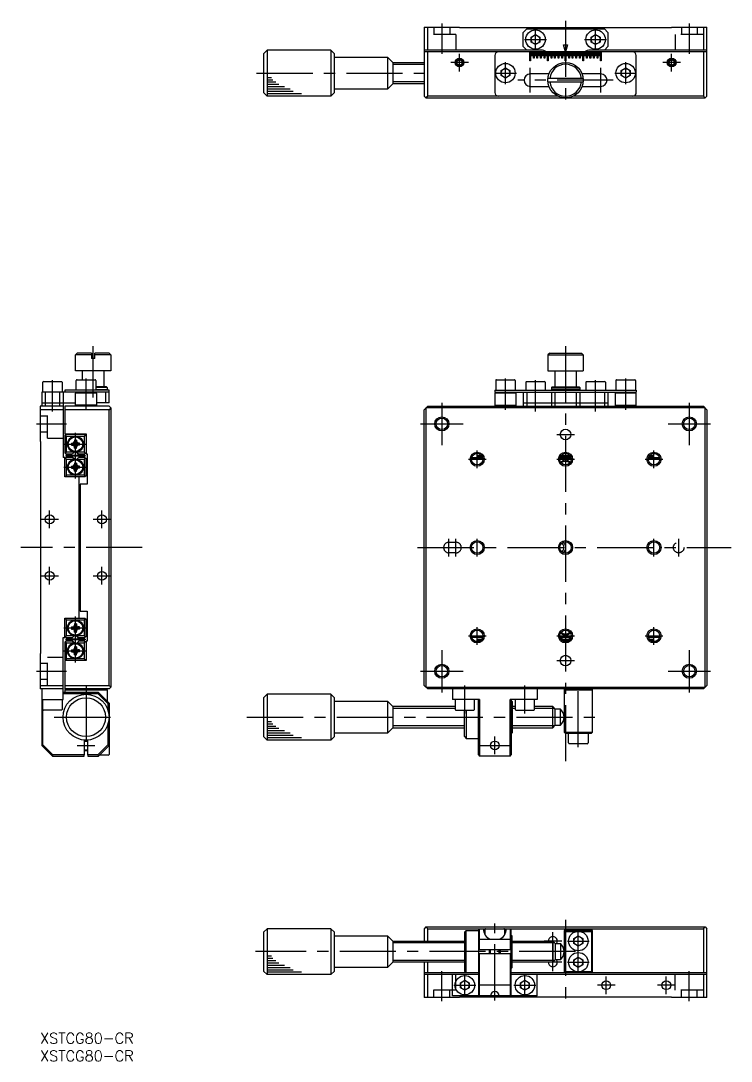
# Model space of a CAD drawing. Extents: x -5 to 505, y -8 to 286.
# Drawn here: x -5.4 to 195.5, y -8 to 286.4 of the extents above; entities that cross this region are included whole.
import ezdxf

# ---------------------------------------------------------------- set-up
doc = ezdxf.new("R2010")
doc.units = 0
doc.header["$LTSCALE"] = 0.5
doc.linetypes.add('CENTER', pattern=[50.8, 31.75, -6.35, 6.35, -6.35])
doc.linetypes.add('DASHED', pattern=[19.05, 12.7, -6.35])
for name, color, linetype in [('MSM_CENTER', 1, 'CENTER'), ('MSM_CONTINUOUS', 7, 'CONTINUOUS'), ('MSM_DASHED', 4, 'DASHED'), ('MSM_NARROW', 5, 'CONTINUOUS'), ('MSM_PART_NUMBER', 7, 'CONTINUOUS')]:
    doc.layers.add(name, color=color, linetype=linetype)
doc.styles.get("Standard").update_dxf_attribs({"font": 'txt.shx', "height": 3, "bigfont": 'bigfont.shx'})

# ---------------------------------------------------------------- blocks, each defined once
blk = doc.blocks.new('*U4')
at = {"layer": 'MSM_PART_NUMBER'}
blk.add_text('XSTCG80-CR', height=3, dxfattribs=at).set_placement((0, -3))
blk = doc.blocks.new('*U5')
at = {"layer": 'MSM_PART_NUMBER'}
blk.add_text('XSTCG80-CR', height=3, dxfattribs=at).set_placement((0, -8))

msp = doc.modelspace()

# ---------------------------------------------------------------- linework, layer by layer
at = {"layer": 'MSM_CENTER'}
for p, q in [((113.64, 285.63), (113.64, 277.13)), ((148.64, 286.43), (148.64, 262.63)), ((183.64, 285.63), (183.64, 277.13)), ((140.14, 278.03), (140.14, 284.23)), ((157.14, 278.03), (157.14, 284.23)), ((137.04, 281.13), (143.24, 281.13)), ((154.04, 281.13), (160.24, 281.13)), ((118.64, 272.13), (118.64, 277.13)), ((178.64, 272.13), (178.64, 277.13)), ((121.14, 274.63), (116.14, 274.63)), ((131.64, 268.53), (131.64, 274.73)), ((165.64, 268.53), (165.64, 274.73)), ((181.14, 274.63), (176.14, 274.63)), ((61.24, 271.63), (110.64, 271.63)), ((128.54, 271.63), (134.74, 271.63)), ((138.64, 266.13), (138.64, 273.13)), ((158.64, 266.13), (158.64, 273.13)), ((162.54, 271.63), (168.74, 271.63)), ((162.14, 269.63), (135.14, 269.63)), ((15, 179.86), (15, 194.36)), ((148.64, 194.36), (148.64, 76.36)), ((3.5, 175.83), (3.5, 184.71)), ((13, 176.33), (13, 185.21)), ((131.64, 176.33), (131.64, 185.21)), ((140.14, 175.83), (140.14, 184.71)), ((157.14, 175.83), (157.14, 184.71)), ((165.64, 176.33), (165.64, 185.21)), ((113.64, 178.36), (113.64, 166.36)), ((183.64, 178.36), (183.64, 166.36)), ((-1, 172.36), (7.5, 172.36)), ((107.64, 172.36), (119.64, 172.36)), ((177.64, 172.36), (189.64, 172.36)), ((10, 156.86), (10, 169.86)), ((146.14, 169.36), (151.14, 169.36)), ((6.75, 166.61), (13.25, 166.61)), ((121.14, 162.36), (126.14, 162.36)), ((123.64, 159.86), (123.64, 164.86)), ((146.14, 162.36), (151.14, 162.36)), ((171.14, 162.36), (176.14, 162.36)), ((173.64, 159.86), (173.64, 164.86)), ((6.75, 160.11), (13.25, 160.11)), ((2.7, 142.86), (2.7, 147.86)), ((17.5, 142.86), (17.5, 147.86)), ((0.2, 145.36), (5.2, 145.36)), ((15, 145.36), (20, 145.36)), ((115.64, 134.86), (115.64, 139.86)), ((117.64, 134.86), (117.64, 139.86)), ((123.64, 134.86), (123.64, 139.86)), ((173.64, 134.86), (173.64, 139.86)), ((180.64, 134.86), (180.64, 139.86)), ((28.9, 137.36), (-5.45, 137.36)), ((106.77, 137.36), (195.48, 137.36)), ((2.7, 126.86), (2.7, 131.86)), ((17.5, 126.86), (17.5, 131.86)), ((0.2, 129.36), (5.2, 129.36)), ((15, 129.36), (20, 129.36)), ((10, 104.86), (10, 117.86)), ((123.64, 109.86), (123.64, 114.86)), ((173.64, 109.86), (173.64, 114.86)), ((6.75, 114.61), (13.25, 114.61)), ((121.14, 112.36), (126.14, 112.36)), ((146.14, 112.36), (151.14, 112.36)), ((171.14, 112.36), (176.14, 112.36)), ((6.75, 108.11), (13.25, 108.11)), ((113.64, 108.36), (113.64, 96.36)), ((183.64, 108.36), (183.64, 96.36)), ((146.14, 105.36), (151.14, 105.36)), ((-1, 102.36), (7.5, 102.36)), ((107.64, 102.36), (119.64, 102.36)), ((177.64, 102.36), (189.64, 102.36)), ((13, 98.36), (13, 80.36)), ((120.14, 90.36), (120.14, 98.36)), ((137.14, 90.36), (137.14, 98.36)), ((152.24, 80.86), (152.24, 98.36)), ((4, 89.36), (22, 89.36)), ((58.53, 89.36), (158.24, 89.36)), ((128.64, 78.86), (128.64, 83.86)), ((10.5, 81.36), (15.5, 81.36)), ((126.14, 81.36), (131.14, 81.36)), ((128.64, 9.2), (128.64, 31)), ((148.64, 32), (148.64, 8.2)), ((145.04, 17.5), (145.04, 28.5)), ((152.24, 16.9), (152.24, 29.1)), ((147.54, 26), (142.54, 26)), ((149.14, 26), (155.34, 26)), ((151.43, 23), (60.98, 23)), ((147.54, 20), (142.54, 20)), ((149.14, 20), (155.34, 20)), ((113.64, 9), (113.64, 17.5)), ((120.14, 10.4), (120.14, 16.6)), ((137.14, 10.4), (137.14, 16.6)), ((160.14, 11), (160.14, 16)), ((177.14, 11), (177.14, 16)), ((183.64, 9), (183.64, 17.5)), ((117.04, 13.5), (123.24, 13.5)), ((134.04, 13.5), (140.24, 13.5)), ((162.64, 13.5), (157.64, 13.5)), ((179.64, 13.5), (174.64, 13.5))]:
    msp.add_line(p, q, dxfattribs=at)
at = {"layer": 'MSM_CONTINUOUS'}
for p, q in [((108.64, 284.63), (108.64, 265.13)), ((108.64, 284.63), (118.64, 284.63)), ((109.64, 278.13), (109.64, 284.63)), ((118.64, 284.43), (118.64, 284.63)), ((178.64, 284.43), (118.64, 284.43)), ((136.64, 283.13), (137.64, 284.13)), ((136.64, 279.13), (136.64, 283.13)), ((137.64, 284.13), (159.64, 284.13)), ((159.64, 284.13), (160.64, 283.13)), ((160.64, 283.13), (160.64, 279.13)), ((178.64, 284.43), (178.64, 284.63)), ((178.64, 284.63), (188.64, 284.63)), ((187.64, 284.63), (187.64, 278.13)), ((188.64, 265.13), (188.64, 284.63)), ((138.89, 281.85), (140.14, 282.58)), ((138.89, 280.41), (138.89, 281.85)), ((140.14, 279.69), (138.89, 280.41)), ((140.14, 282.58), (141.39, 281.85)), ((141.39, 280.41), (140.14, 279.69)), ((141.39, 281.85), (141.39, 280.41)), ((155.89, 281.85), (157.14, 282.58)), ((155.89, 280.41), (155.89, 281.85)), ((157.14, 279.69), (155.89, 280.41)), ((157.14, 282.58), (158.39, 281.85)), ((158.39, 280.41), (157.14, 279.69)), ((158.39, 281.85), (158.39, 280.41)), ((64.24, 278.13), (63.24, 277.13)), ((63.24, 277.13), (63.24, 266.13)), ((82.24, 278.13), (64.24, 278.13)), ((64.24, 278.13), (64.24, 265.13)), ((83.24, 277.13), (82.24, 278.13)), ((82.24, 278.13), (82.24, 265.13)), ((83.24, 266.13), (83.24, 277.13)), ((141.64, 278.13), (108.64, 278.13)), ((188.64, 277.63), (108.64, 277.63)), ((109.64, 265.13), (109.64, 277.63)), ((137.64, 278.13), (136.64, 279.13)), ((138.54, 275.13), (138.54, 277.63)), ((138.74, 277.63), (138.74, 275.13)), ((139.04, 276.53), (139.04, 277.63)), ((139.24, 277.63), (139.24, 276.53)), ((139.54, 275.83), (139.54, 277.63)), ((139.74, 277.63), (139.74, 275.83)), ((140.04, 276.53), (140.04, 277.63)), ((140.24, 277.63), (140.24, 276.53)), ((140.54, 275.83), (140.54, 277.63)), ((140.74, 277.63), (140.74, 275.83)), ((141.04, 276.53), (141.04, 277.63)), ((141.24, 277.63), (141.24, 276.53)), ((141.54, 275.83), (141.54, 277.63)), ((141.74, 277.63), (141.74, 275.83)), ((142.04, 276.53), (142.04, 277.63)), ((142.24, 277.63), (142.24, 276.53)), ((142.54, 275.83), (142.54, 277.63)), ((142.74, 277.63), (142.74, 275.83)), ((143.04, 276.53), (143.04, 277.63)), ((143.24, 277.63), (143.24, 276.53)), ((143.54, 275.13), (143.54, 277.63)), ((143.74, 277.63), (143.74, 275.13)), ((144.04, 276.53), (144.04, 277.63)), ((144.24, 277.63), (144.24, 276.53)), ((144.54, 275.83), (144.54, 277.63)), ((144.74, 277.63), (144.74, 275.83)), ((145.04, 276.53), (145.04, 277.63)), ((145.24, 277.63), (145.24, 276.53)), ((145.54, 275.83), (145.54, 277.63)), ((145.74, 277.63), (145.74, 275.83)), ((146.04, 276.53), (146.04, 277.63)), ((146.24, 277.63), (146.24, 276.53)), ((146.54, 275.83), (146.54, 277.63)), ((146.74, 277.63), (146.74, 275.83)), ((147.04, 276.53), (147.04, 277.63)), ((147.24, 277.63), (147.24, 276.53)), ((147.54, 275.83), (147.54, 277.63)), ((147.74, 277.63), (147.74, 275.83)), ((148.04, 276.53), (148.04, 277.63)), ((148.1, 279.63), (149.17, 279.63)), ((148.64, 277.63), (148.1, 279.63)), ((148.24, 277.63), (148.24, 276.53)), ((148.54, 275.13), (148.54, 277.63)), ((149.17, 279.63), (148.64, 277.63)), ((148.74, 277.63), (148.74, 275.13)), ((149.04, 276.53), (149.04, 277.63)), ((149.24, 277.63), (149.24, 276.53)), ((149.54, 275.83), (149.54, 277.63)), ((149.74, 277.63), (149.74, 275.83)), ((150.04, 276.53), (150.04, 277.63)), ((150.24, 277.63), (150.24, 276.53)), ((150.54, 275.83), (150.54, 277.63)), ((150.74, 277.63), (150.74, 275.83)), ((151.04, 276.53), (151.04, 277.63)), ((151.24, 277.63), (151.24, 276.53)), ((151.54, 275.83), (151.54, 277.63)), ((151.74, 277.63), (151.74, 275.83)), ((152.04, 276.53), (152.04, 277.63)), ((152.24, 277.63), (152.24, 276.53)), ((152.54, 275.83), (152.54, 277.63)), ((152.74, 277.63), (152.74, 275.83)), ((153.04, 276.53), (153.04, 277.63)), ((153.24, 277.63), (153.24, 276.53)), ((153.54, 275.13), (153.54, 277.63)), ((153.74, 277.63), (153.74, 275.13)), ((154.04, 276.53), (154.04, 277.63)), ((154.24, 277.63), (154.24, 276.53)), ((154.54, 275.83), (154.54, 277.63)), ((154.74, 277.63), (154.74, 275.83)), ((155.04, 276.53), (155.04, 277.63)), ((155.24, 277.63), (155.24, 276.53)), ((155.54, 275.83), (155.54, 277.63)), ((188.64, 278.13), (155.63, 278.13)), ((155.74, 277.63), (155.74, 275.83)), ((156.04, 276.53), (156.04, 277.63)), ((156.24, 277.63), (156.24, 276.53)), ((156.54, 275.83), (156.54, 277.63)), ((156.74, 277.63), (156.74, 275.83)), ((157.04, 276.53), (157.04, 277.63)), ((157.24, 277.63), (157.24, 276.53)), ((157.54, 275.83), (157.54, 277.63)), ((157.74, 277.63), (157.74, 275.83)), ((158.04, 276.53), (158.04, 277.63)), ((158.24, 277.63), (158.24, 276.53)), ((158.54, 275.13), (158.54, 277.63)), ((158.74, 277.63), (158.74, 275.13)), ((160.64, 279.13), (159.64, 278.13)), ((187.64, 277.63), (187.64, 265.13)), ((83.24, 276.13), (98.24, 276.13)), ((98.24, 276.13), (99.74, 274.63)), ((98.24, 276.13), (98.24, 267.13)), ((99.74, 274.63), (108.64, 274.63)), ((99.74, 274.63), (99.74, 268.63)), ((118.64, 275.5), (117.89, 275.07)), ((117.89, 275.07), (117.89, 274.2)), ((117.89, 274.2), (118.64, 273.77)), ((119.39, 275.07), (118.64, 275.5)), ((118.64, 273.77), (119.39, 274.2)), ((119.39, 274.2), (119.39, 275.07)), ((128.64, 276.63), (128.64, 266.13)), ((138.74, 275.13), (138.54, 275.13)), ((139.24, 276.53), (139.04, 276.53)), ((139.74, 275.83), (139.54, 275.83)), ((140.24, 276.53), (140.04, 276.53)), ((140.74, 275.83), (140.54, 275.83)), ((141.24, 276.53), (141.04, 276.53)), ((141.74, 275.83), (141.54, 275.83)), ((142.24, 276.53), (142.04, 276.53)), ((142.74, 275.83), (142.54, 275.83)), ((143.24, 276.53), (143.04, 276.53)), ((143.74, 275.13), (143.54, 275.13)), ((144.24, 276.53), (144.04, 276.53)), ((144.74, 275.83), (144.54, 275.83)), ((145.24, 276.53), (145.04, 276.53)), ((145.74, 275.83), (145.54, 275.83)), ((146.24, 276.53), (146.04, 276.53)), ((146.74, 275.83), (146.54, 275.83)), ((147.24, 276.53), (147.04, 276.53)), ((147.74, 275.83), (147.54, 275.83)), ((148.24, 276.53), (148.04, 276.53)), ((148.74, 275.13), (148.54, 275.13)), ((149.24, 276.53), (149.04, 276.53)), ((149.74, 275.83), (149.54, 275.83)), ((150.24, 276.53), (150.04, 276.53)), ((150.74, 275.83), (150.54, 275.83)), ((151.24, 276.53), (151.04, 276.53)), ((151.74, 275.83), (151.54, 275.83)), ((152.24, 276.53), (152.04, 276.53)), ((152.74, 275.83), (152.54, 275.83)), ((153.24, 276.53), (153.04, 276.53)), ((153.74, 275.13), (153.54, 275.13)), ((154.24, 276.53), (154.04, 276.53)), ((154.74, 275.83), (154.54, 275.83)), ((155.24, 276.53), (155.04, 276.53)), ((155.74, 275.83), (155.54, 275.83)), ((156.24, 276.53), (156.04, 276.53)), ((156.74, 275.83), (156.54, 275.83)), ((157.24, 276.53), (157.04, 276.53)), ((157.74, 275.83), (157.54, 275.83)), ((158.24, 276.53), (158.04, 276.53)), ((158.74, 275.13), (158.54, 275.13)), ((168.64, 266.13), (168.64, 276.63)), ((178.64, 275.5), (177.89, 275.07)), ((177.89, 275.07), (177.89, 274.2)), ((177.89, 274.2), (178.64, 273.77)), ((179.39, 275.07), (178.64, 275.5)), ((178.64, 273.77), (179.39, 274.2)), ((179.39, 274.2), (179.39, 275.07)), ((130.39, 272.35), (131.64, 273.08)), ((130.39, 270.91), (130.39, 272.35)), ((131.64, 270.19), (130.39, 270.91)), ((131.64, 273.08), (132.89, 272.35)), ((132.89, 270.91), (131.64, 270.19)), ((132.89, 272.35), (132.89, 270.91)), ((143.95, 271.38), (138.64, 271.38)), ((158.64, 271.38), (153.32, 271.38)), ((164.39, 272.35), (165.64, 273.08)), ((164.39, 270.91), (164.39, 272.35)), ((165.64, 270.19), (164.39, 270.91)), ((165.64, 273.08), (166.89, 272.35)), ((166.89, 270.91), (165.64, 270.19)), ((166.89, 272.35), (166.89, 270.91)), ((99.74, 268.63), (98.24, 267.13)), ((108.64, 268.63), (99.74, 268.63)), ((153.61, 270.13), (143.66, 270.13)), ((143.66, 269.13), (153.61, 269.13)), ((64.24, 265.13), (63.24, 266.13)), ((82.24, 265.13), (64.24, 265.13)), ((83.24, 266.13), (82.24, 265.13)), ((98.24, 267.13), (83.24, 267.13)), ((109.14, 264.63), (108.64, 265.13)), ((109.64, 265.13), (109.14, 264.63)), ((146.46, 265.13), (109.64, 265.13)), ((138.64, 267.88), (143.95, 267.88)), ((187.64, 265.13), (150.82, 265.13)), ((153.32, 267.88), (158.64, 267.88)), ((187.64, 265.13), (188.14, 264.63)), ((188.14, 264.63), (188.64, 265.13)), ((109.14, 264.63), (188.14, 264.63)), ((10.5, 192.36), (10, 191.86)), ((10, 187.36), (10, 191.86)), ((14.5, 191.86), (10, 191.86)), ((14.5, 192.36), (10.5, 192.36)), ((14.5, 192.36), (14.5, 190.86)), ((19.5, 192.36), (15.5, 192.36)), ((15.5, 190.86), (15.5, 192.36)), ((20, 191.86), (15.5, 191.86)), ((20, 191.86), (19.5, 192.36)), ((20, 191.86), (20, 187.36)), ((144.16, 192.36), (143.66, 191.86)), ((143.66, 191.86), (153.61, 191.86)), ((143.66, 191.86), (143.66, 190.86)), ((144.16, 192.36), (153.11, 192.36)), ((153.11, 192.36), (153.61, 191.86)), ((153.61, 191.86), (153.61, 190.86)), ((15.5, 190.86), (14.5, 190.86)), ((143.64, 190.86), (143.64, 187.36)), ((143.64, 190.86), (143.66, 190.86)), ((153.61, 190.86), (153.64, 190.86)), ((153.64, 190.86), (153.64, 187.36)), ((20, 187.36), (10, 187.36)), ((12, 184.86), (12, 187.36)), ((18, 187.36), (18, 182.86)), ((143.64, 187.36), (153.64, 187.36)), ((145.64, 187.36), (145.64, 182.86)), ((151.64, 187.36), (151.64, 182.86)), ((0.75, 181.36), (0.75, 184.16)), ((0.95, 184.36), (6.05, 184.36)), ((6.25, 184.16), (6.25, 181.36)), ((10.25, 181.86), (10.25, 184.66)), ((10.45, 184.86), (15.55, 184.86)), ((15.75, 184.66), (15.75, 181.86)), ((18.8, 182.86), (15.75, 182.86)), ((19, 182.66), (15.75, 182.66)), ((19, 182.66), (18.8, 182.86)), ((19, 182.66), (19, 182.06)), ((128.89, 184.66), (128.89, 181.86)), ((129.09, 184.86), (134.19, 184.86)), ((134.39, 184.66), (134.39, 181.86)), ((137.39, 184.16), (137.39, 181.86)), ((137.59, 184.36), (142.69, 184.36)), ((142.89, 184.16), (142.89, 181.86)), ((144.64, 182.66), (144.84, 182.86)), ((144.64, 182.66), (144.64, 182.06)), ((144.64, 182.66), (152.64, 182.66)), ((144.84, 182.86), (152.44, 182.86)), ((152.44, 182.86), (152.64, 182.66)), ((152.64, 182.66), (152.64, 182.06)), ((154.39, 184.16), (154.39, 181.86)), ((154.59, 184.36), (159.69, 184.36)), ((159.89, 184.16), (159.89, 181.86)), ((162.89, 184.66), (162.89, 181.86)), ((163.09, 184.86), (168.19, 184.86)), ((168.39, 184.66), (168.39, 181.86)), ((19.5, 181.36), (0.5, 181.36)), ((0.5, 181.36), (0.5, 177.36)), ((1.5, 177.36), (1.5, 181.36)), ((5.5, 181.36), (5.5, 177.36)), ((6.5, 181.36), (6.5, 162.86)), ((19.5, 181.86), (7, 181.86)), ((7, 181.86), (7, 181.36)), ((10, 181.06), (10.3, 181.36)), ((10, 177.66), (10, 181.06)), ((16, 181.06), (10, 181.06)), ((16, 181.06), (15.7, 181.36)), ((15.75, 182.06), (19, 182.06)), ((16, 181.06), (16, 177.66)), ((18.5, 181.36), (18.5, 178.36)), ((18.8, 181.86), (19, 182.06)), ((19.5, 178.36), (19.5, 181.86)), ((128.64, 181.86), (128.64, 181.36)), ((128.64, 181.86), (168.64, 181.86)), ((128.64, 181.36), (168.64, 181.36)), ((128.94, 181.36), (128.64, 181.06)), ((128.64, 181.06), (128.64, 177.66)), ((128.64, 181.06), (128.64, 181.06)), ((134.64, 181.06), (128.64, 181.06)), ((134.64, 181.06), (134.34, 181.36)), ((134.64, 177.66), (134.64, 181.06)), ((136.64, 181.36), (136.64, 177.36)), ((137.64, 181.36), (137.64, 177.36)), ((144.84, 181.86), (144.64, 182.06)), ((152.64, 182.06), (144.64, 182.06)), ((144.64, 181.36), (144.64, 177.36)), ((145.64, 181.36), (145.64, 177.36)), ((151.64, 181.36), (151.64, 177.36)), ((152.44, 181.86), (152.64, 182.06)), ((152.64, 181.36), (152.64, 177.36)), ((159.64, 181.36), (159.64, 177.36)), ((160.64, 181.36), (160.64, 177.36)), ((162.94, 181.36), (162.64, 181.06)), ((162.64, 181.06), (162.64, 177.66)), ((162.64, 181.06), (162.64, 181.06)), ((168.64, 181.06), (162.64, 181.06)), ((168.64, 181.06), (168.34, 181.36)), ((168.64, 181.86), (168.64, 181.36)), ((168.64, 177.66), (168.64, 181.06)), ((0, 177.36), (0, 167.36)), ((6.5, 177.36), (0, 177.36)), ((0.5, 178.36), (10, 178.36)), ((7, 177.36), (7, 169.56)), ((19.5, 177.36), (7, 177.36)), ((16, 177.66), (10, 177.66)), ((10, 177.66), (10.3, 177.36)), ((15.7, 177.36), (16, 177.66)), ((19.5, 178.36), (16, 178.36)), ((19.5, 177.36), (20, 176.86)), ((20, 176.86), (19.5, 177.36)), ((20, 176.86), (19.5, 176.36)), ((20, 176.86), (20, 97.86)), ((108.64, 176.36), (109.64, 177.36)), ((109.14, 176.86), (109.14, 97.86)), ((188.14, 176.86), (109.14, 176.86)), ((109.64, 177.36), (187.64, 177.36)), ((128.64, 177.66), (134.64, 177.66)), ((128.64, 177.66), (128.94, 177.36)), ((134.34, 177.36), (134.64, 177.66)), ((136.64, 178.36), (160.64, 178.36)), ((162.64, 177.66), (168.64, 177.66)), ((162.64, 177.66), (162.94, 177.36)), ((168.64, 177.66), (168.34, 177.36)), ((187.64, 177.36), (188.64, 176.36)), ((188.14, 97.86), (188.14, 176.86)), ((6.5, 176.36), (0, 176.36)), ((19.5, 176.36), (7, 176.36)), ((19.5, 98.36), (19.5, 176.36)), ((108.64, 98.36), (108.64, 176.36)), ((188.64, 176.36), (188.64, 98.36)), ((7, 169.56), (13, 169.56)), ((7.3, 169.36), (7, 169.06)), ((7, 169.06), (7, 164.16)), ((7.5, 168.86), (7.15, 169.21)), ((12.7, 169.36), (7.3, 169.36)), ((7.5, 164.36), (7.5, 168.86)), ((7.5, 168.86), (12.5, 168.86)), ((9.3, 169.36), (9.1, 169.56)), ((10.9, 169.56), (10.7, 169.36)), ((12.5, 168.86), (12.85, 169.21)), ((12.5, 168.86), (12.5, 164.36)), ((12.7, 169.36), (13, 169.06)), ((13, 169.56), (13, 163.86)), ((0.2, 167.36), (0, 167.36)), ((0.2, 107.36), (0.2, 167.36)), ((8.85, 166.91), (8.85, 166.31)), ((9.06, 166.7), (8.85, 166.91)), ((8.85, 166.91), (9.2, 166.91)), ((9.06, 166.52), (8.85, 166.31)), ((8.85, 166.31), (9.2, 166.31)), ((9.06, 166.7), (9.06, 166.52)), ((9.06, 166.7), (9.41, 166.7)), ((9.06, 166.52), (9.41, 166.52)), ((10.3, 167.76), (9.7, 167.76)), ((9.91, 167.55), (9.7, 167.76)), ((9.7, 167.76), (9.7, 167.41)), ((9.7, 165.46), (9.7, 165.81)), ((9.91, 165.67), (9.7, 165.46)), ((9.7, 165.46), (10.3, 165.46)), ((10.09, 167.55), (9.91, 167.55)), ((9.91, 167.55), (9.91, 167.2)), ((9.91, 165.67), (9.91, 166.02)), ((9.91, 165.67), (10.09, 165.67)), ((10.09, 167.55), (10.3, 167.76)), ((10.09, 167.2), (10.09, 167.55)), ((10.09, 165.67), (10.09, 166.02)), ((10.09, 165.67), (10.3, 165.46)), ((10.3, 167.76), (10.3, 167.41)), ((10.3, 165.46), (10.3, 165.81)), ((10.94, 166.7), (10.59, 166.7)), ((10.94, 166.52), (10.59, 166.52)), ((11.15, 166.91), (10.8, 166.91)), ((11.15, 166.31), (10.8, 166.31)), ((10.94, 166.7), (11.15, 166.91)), ((10.94, 166.52), (10.94, 166.7)), ((10.94, 166.52), (11.15, 166.31)), ((11.15, 166.31), (11.15, 166.91)), ((7, 162.86), (6.5, 162.86)), ((7, 162.86), (6.5, 162.86)), ((7.3, 163.86), (7, 164.16)), ((7, 157.36), (7, 162.86)), ((7.3, 162.86), (7, 162.56)), ((7.15, 164.01), (7.5, 164.36)), ((7.5, 162.36), (7.15, 162.71)), ((7.25, 163.46), (7.25, 163.26)), ((12.75, 163.46), (7.25, 163.46)), ((12.75, 163.26), (7.25, 163.26)), ((7.3, 163.86), (9.08, 163.86)), ((9.08, 162.86), (7.3, 162.86)), ((9.58, 164.36), (7.5, 164.36)), ((7.5, 157.86), (7.5, 162.36)), ((7.5, 162.36), (9.58, 162.36)), ((8.69, 163.47), (9.62, 164.39)), ((8.69, 163.46), (8.69, 163.47)), ((8.7, 163.46), (8.69, 163.47)), ((8.69, 163.26), (8.69, 163.26)), ((8.69, 163.26), (8.7, 163.26)), ((9.62, 162.33), (8.69, 163.26)), ((8.75, 163.26), (9.68, 162.34)), ((9.81, 162.35), (8.9, 163.26)), ((11.1, 163.46), (10.19, 164.37)), ((11.24, 163.46), (10.32, 164.39)), ((10.38, 164.39), (11.31, 163.47)), ((11.31, 163.26), (10.38, 162.33)), ((12.5, 164.36), (10.41, 164.36)), ((10.41, 162.36), (12.5, 162.36)), ((10.91, 163.86), (12.7, 163.86)), ((12.7, 162.86), (10.91, 162.86)), ((11.31, 163.47), (11.3, 163.46)), ((11.3, 163.26), (11.31, 163.26)), ((11.31, 163.47), (11.31, 163.46)), ((11.31, 163.26), (11.31, 163.26)), ((12.5, 164.36), (12.85, 164.01)), ((12.85, 162.71), (12.5, 162.36)), ((12.5, 162.36), (12.5, 157.86)), ((13, 164.16), (12.7, 163.86)), ((12.7, 162.86), (13, 162.56)), ((12.75, 163.46), (12.75, 163.26)), ((13, 163.86), (13.3, 163.86)), ((13, 163.86), (13.3, 163.86)), ((13, 157.66), (13, 162.56)), ((13.3, 163.86), (13.3, 155.34)), ((125.24, 162.56), (122.03, 162.56)), ((122.09, 162.86), (125.18, 162.86)), ((124.25, 163.86), (123.02, 163.86)), ((123.84, 163.46), (123.84, 163.26)), ((123.84, 163.46), (124.83, 163.46)), ((123.84, 163.26), (124.98, 163.26)), ((150.24, 162.56), (147.03, 162.56)), ((147.09, 162.86), (150.18, 162.86)), ((147.29, 163.26), (149.98, 163.26)), ((147.45, 163.46), (149.83, 163.46)), ((147.64, 163.46), (147.64, 163.64)), ((147.64, 162.86), (147.64, 163.26)), ((149.25, 163.86), (148.02, 163.86)), ((149.64, 163.64), (149.64, 163.46)), ((149.64, 163.26), (149.64, 162.86)), ((175.24, 162.56), (172.03, 162.56)), ((172.09, 162.86), (175.18, 162.86)), ((172.29, 163.26), (173.44, 163.26)), ((172.45, 163.46), (173.44, 163.46)), ((174.25, 163.86), (173.02, 163.86)), ((173.44, 163.46), (173.44, 163.26)), ((8.85, 160.41), (8.85, 159.81)), ((9.06, 160.2), (8.85, 160.41)), ((8.85, 160.41), (9.2, 160.41)), ((9.06, 160.02), (8.85, 159.81)), ((8.85, 159.81), (9.2, 159.81)), ((9.06, 160.2), (9.06, 160.02)), ((9.06, 160.2), (9.41, 160.2)), ((9.06, 160.02), (9.41, 160.02)), ((10.3, 161.26), (9.7, 161.26)), ((9.91, 161.05), (9.7, 161.26)), ((9.7, 161.26), (9.7, 160.91)), ((9.7, 158.96), (9.7, 159.31)), ((9.91, 159.17), (9.7, 158.96)), ((10.09, 161.05), (9.91, 161.05)), ((9.91, 161.05), (9.91, 160.7)), ((9.91, 159.17), (9.91, 159.52)), ((9.91, 159.17), (10.09, 159.17)), ((10.09, 161.05), (10.3, 161.26)), ((10.09, 160.7), (10.09, 161.05)), ((10.09, 159.17), (10.09, 159.52)), ((10.09, 159.17), (10.3, 158.96)), ((10.3, 161.26), (10.3, 160.91)), ((10.3, 158.96), (10.3, 159.31)), ((10.94, 160.2), (10.59, 160.2)), ((10.94, 160.02), (10.59, 160.02)), ((11.15, 160.41), (10.8, 160.41)), ((11.15, 159.81), (10.8, 159.81)), ((10.94, 160.2), (11.15, 160.41)), ((10.94, 160.02), (10.94, 160.2)), ((10.94, 160.02), (11.15, 159.81)), ((11.15, 159.81), (11.15, 160.41)), ((7.3, 157.36), (7, 157.66)), ((12.7, 157.36), (7, 157.36)), ((7.5, 157.86), (7.15, 157.51)), ((12.5, 157.86), (7.5, 157.86)), ((9.7, 158.96), (10.3, 158.96)), ((11, 157.36), (11, 117.36)), ((12.5, 157.86), (12.85, 157.51)), ((13, 157.66), (12.7, 157.36)), ((11.3, 155.34), (11.3, 119.39)), ((13.3, 155.34), (11.3, 155.34)), ((11.3, 138.86), (11, 138.86)), ((11, 135.86), (11.3, 135.86)), ((11.3, 119.39), (13.3, 119.39)), ((13.3, 119.39), (13.3, 110.86)), ((7, 117.36), (12.7, 117.36)), ((7, 111.86), (7, 117.36)), ((7.3, 117.36), (7, 117.06)), ((7.5, 116.86), (7.15, 117.21)), ((7.5, 112.36), (7.5, 116.86)), ((7.5, 116.86), (12.5, 116.86)), ((8.85, 114.91), (8.85, 114.31)), ((9.06, 114.7), (8.85, 114.91)), ((8.85, 114.91), (9.2, 114.91)), ((10.3, 115.76), (9.7, 115.76)), ((9.91, 115.55), (9.7, 115.76)), ((9.7, 115.76), (9.7, 115.41)), ((10.09, 115.55), (9.91, 115.55)), ((9.91, 115.55), (9.91, 115.2)), ((10.09, 115.55), (10.3, 115.76)), ((10.09, 115.2), (10.09, 115.55)), ((10.3, 115.76), (10.3, 115.41)), ((11.15, 114.91), (10.8, 114.91)), ((10.94, 114.7), (11.15, 114.91)), ((11.15, 114.31), (11.15, 114.91)), ((12.5, 116.86), (12.85, 117.21)), ((12.5, 116.86), (12.5, 112.36)), ((12.7, 117.36), (13, 117.06)), ((13, 112.16), (13, 117.06)), ((7.3, 111.86), (7, 112.16)), ((7.15, 112.01), (7.5, 112.36)), ((9.58, 112.36), (7.5, 112.36)), ((8.69, 111.47), (9.62, 112.39)), ((9.06, 114.52), (8.85, 114.31)), ((8.85, 114.31), (9.2, 114.31)), ((9.06, 114.7), (9.06, 114.52)), ((9.06, 114.7), (9.41, 114.7)), ((9.06, 114.52), (9.41, 114.52)), ((9.7, 113.46), (9.7, 113.81)), ((9.91, 113.67), (9.7, 113.46)), ((9.7, 113.46), (10.3, 113.46)), ((9.91, 113.67), (9.91, 114.02)), ((9.91, 113.67), (10.09, 113.67)), ((10.09, 113.67), (10.09, 114.02)), ((10.09, 113.67), (10.3, 113.46)), ((11.1, 111.46), (10.19, 112.37)), ((10.3, 113.46), (10.3, 113.81)), ((11.25, 111.46), (10.32, 112.39)), ((10.38, 112.39), (11.31, 111.47)), ((12.5, 112.36), (10.41, 112.36)), ((10.94, 114.7), (10.59, 114.7)), ((10.94, 114.52), (10.59, 114.52)), ((11.15, 114.31), (10.8, 114.31)), ((10.94, 114.52), (10.94, 114.7)), ((10.94, 114.52), (11.15, 114.31)), ((12.5, 112.36), (12.85, 112.01)), ((13, 112.16), (12.7, 111.86)), ((122.03, 112.16), (125.24, 112.16)), ((147.03, 112.16), (150.24, 112.16)), ((172.03, 112.16), (175.24, 112.16)), ((6.5, 94.36), (6.5, 111.86)), ((6.5, 111.86), (7, 111.86)), ((6.5, 111.86), (7, 111.86)), ((7.3, 110.86), (7, 110.56)), ((7, 110.56), (7, 105.66)), ((7.5, 110.36), (7.15, 110.71)), ((7.25, 111.46), (7.25, 111.26)), ((12.75, 111.46), (7.25, 111.46)), ((12.75, 111.26), (7.25, 111.26)), ((7.3, 111.86), (9.08, 111.86)), ((9.08, 110.86), (7.3, 110.86)), ((7.5, 110.36), (9.58, 110.36)), ((7.5, 105.86), (7.5, 110.36)), ((8.69, 111.46), (8.69, 111.47)), ((8.7, 111.46), (8.69, 111.47)), ((8.69, 111.26), (8.69, 111.26)), ((8.69, 111.26), (8.7, 111.26)), ((9.62, 110.33), (8.69, 111.26)), ((8.76, 111.26), (9.68, 110.34)), ((9.81, 110.35), (8.9, 111.26)), ((10.3, 109.26), (9.7, 109.26)), ((9.91, 109.05), (9.7, 109.26)), ((9.7, 109.26), (9.7, 108.91)), ((10.09, 109.05), (9.91, 109.05)), ((9.91, 109.05), (9.91, 108.7)), ((10.09, 109.05), (10.3, 109.26)), ((10.09, 108.7), (10.09, 109.05)), ((10.3, 109.26), (10.3, 108.91)), ((11.31, 111.26), (10.38, 110.33)), ((10.41, 110.36), (12.5, 110.36)), ((10.91, 111.86), (12.7, 111.86)), ((12.7, 110.86), (10.91, 110.86)), ((11.31, 111.47), (11.3, 111.46)), ((11.3, 111.26), (11.31, 111.26)), ((11.31, 111.47), (11.31, 111.46)), ((11.31, 111.26), (11.31, 111.26)), ((12.85, 110.71), (12.5, 110.36)), ((12.5, 110.36), (12.5, 105.86)), ((12.7, 110.86), (13, 110.56)), ((12.75, 111.46), (12.75, 111.26)), ((13, 110.86), (13, 105.36)), ((13.3, 110.86), (13, 110.86)), ((13.3, 110.86), (13, 110.86)), ((125.18, 111.86), (122.09, 111.86)), ((123.02, 110.86), (124.25, 110.86)), ((123.84, 111.46), (123.84, 111.26)), ((123.84, 111.46), (124.98, 111.46)), ((123.84, 111.26), (124.83, 111.26)), ((150.18, 111.86), (147.09, 111.86)), ((147.29, 111.46), (149.98, 111.46)), ((147.45, 111.26), (149.83, 111.26)), ((147.64, 111.46), (147.64, 111.86)), ((147.64, 111.09), (147.64, 111.26)), ((148.02, 110.86), (149.25, 110.86)), ((149.64, 111.86), (149.64, 111.46)), ((149.64, 111.26), (149.64, 111.09)), ((175.18, 111.86), (172.09, 111.86)), ((172.29, 111.46), (173.44, 111.46)), ((172.45, 111.26), (173.44, 111.26)), ((173.02, 110.86), (174.25, 110.86)), ((173.44, 111.46), (173.44, 111.26)), ((0, 107.36), (0, 97.36)), ((0.2, 107.36), (0, 107.36)), ((8.85, 108.41), (8.85, 107.81)), ((9.06, 108.2), (8.85, 108.41)), ((8.85, 108.41), (9.2, 108.41)), ((9.06, 108.02), (8.85, 107.81)), ((8.85, 107.81), (9.2, 107.81)), ((9.06, 108.2), (9.06, 108.02)), ((9.06, 108.2), (9.41, 108.2)), ((9.06, 108.02), (9.41, 108.02)), ((9.7, 106.96), (9.7, 107.31)), ((9.91, 107.17), (9.7, 106.96)), ((9.7, 106.96), (10.3, 106.96)), ((9.91, 107.17), (9.91, 107.52)), ((9.91, 107.17), (10.09, 107.17)), ((10.09, 107.17), (10.09, 107.52)), ((10.09, 107.17), (10.3, 106.96)), ((10.3, 106.96), (10.3, 107.31)), ((10.94, 108.2), (10.59, 108.2)), ((10.94, 108.02), (10.59, 108.02)), ((11.15, 108.41), (10.8, 108.41)), ((11.15, 107.81), (10.8, 107.81)), ((10.94, 108.2), (11.15, 108.41)), ((10.94, 108.02), (10.94, 108.2)), ((10.94, 108.02), (11.15, 107.81)), ((11.15, 107.81), (11.15, 108.41)), ((7.3, 105.36), (7, 105.66)), ((7, 105.36), (7, 97.36)), ((13, 105.36), (7, 105.36)), ((7.5, 105.86), (7.15, 105.51)), ((12.5, 105.86), (7.5, 105.86)), ((12.5, 105.86), (12.85, 105.51)), ((13, 105.66), (12.7, 105.36)), ((0, 98.36), (6.5, 98.36)), ((6.5, 97.36), (0, 97.36)), ((0.5, 97.36), (0.5, 81.36)), ((7, 98.36), (19.5, 98.36)), ((19.5, 97.36), (7, 97.36)), ((7, 97.06), (7.3, 97.36)), ((19, 97.06), (18.7, 97.36)), ((19.5, 98.36), (20, 97.86)), ((20, 97.86), (19.5, 97.36)), ((109.64, 97.36), (108.64, 98.36)), ((109.14, 97.86), (188.14, 97.86)), ((187.64, 97.36), (109.64, 97.36)), ((116.64, 97.36), (116.64, 94.36)), ((140.64, 97.36), (140.64, 94.36)), ((148.24, 97.06), (148.54, 97.36)), ((156.24, 97.06), (155.94, 97.36)), ((187.64, 97.36), (188.64, 98.36)), ((0.5, 94.36), (6.5, 94.36)), ((0.75, 91.56), (0.75, 94.36)), ((6.25, 94.36), (6.25, 91.56)), ((16.5, 96.36), (6.5, 96.36)), ((6.5, 96.06), (16.38, 96.06)), ((7, 97.06), (19, 97.06)), ((7, 97.06), (7, 96.36)), ((16.38, 96.06), (16.5, 96.36)), ((16.38, 96.06), (19.2, 93.24)), ((19.5, 93.36), (16.5, 96.36)), ((19, 97.06), (19, 93.86)), ((64.24, 95.86), (63.24, 94.86)), ((63.24, 94.86), (63.24, 83.86)), ((82.24, 95.86), (64.24, 95.86)), ((64.24, 95.86), (64.24, 82.86)), ((83.24, 94.86), (82.24, 95.86)), ((82.24, 95.86), (82.24, 82.86)), ((83.24, 83.86), (83.24, 94.86)), ((124.34, 94.36), (116.64, 94.36)), ((117.39, 94.36), (117.39, 91.56)), ((122.89, 91.56), (122.89, 94.36)), ((124.04, 78.66), (124.04, 94.36)), ((124.34, 94.36), (124.34, 78.36)), ((140.64, 94.36), (132.94, 94.36)), ((132.94, 78.36), (132.94, 94.36)), ((133.24, 94.36), (133.24, 78.66)), ((134.39, 94.36), (134.39, 91.56)), ((139.89, 91.56), (139.89, 94.36)), ((148.24, 97.06), (148.24, 85.16)), ((148.24, 97.06), (156.24, 97.06)), ((156.24, 85.16), (156.24, 97.06)), ((0.8, 81.49), (0.8, 91.43)), ((3.5, 91.36), (0.95, 91.36)), ((6.05, 91.36), (3.5, 91.36)), ((19.2, 93.24), (19.5, 93.36)), ((19.2, 93.24), (19.2, 91.31)), ((19.5, 93.36), (19.5, 78.81)), ((83.24, 93.86), (98.24, 93.86)), ((98.24, 93.86), (99.74, 92.36)), ((98.24, 93.86), (98.24, 84.86)), ((117.39, 92.36), (99.74, 92.36)), ((99.74, 92.36), (99.74, 86.36)), ((117.59, 91.36), (122.69, 91.36)), ((120.04, 83.86), (120.04, 91.36)), ((120.54, 91.36), (120.54, 83.36)), ((133.54, 93.81), (133.24, 94.11)), ((133.54, 93.81), (133.54, 84.91)), ((134.39, 92.36), (133.54, 92.36)), ((134.59, 91.36), (139.69, 91.36)), ((145.04, 92.36), (139.89, 92.36)), ((145.74, 91.66), (145.04, 92.36)), ((145.04, 86.36), (145.04, 92.36)), ((147.16, 91.66), (145.74, 91.66)), ((145.74, 87.06), (145.74, 91.66)), ((147.16, 87.06), (147.16, 91.66)), ((19.2, 87.41), (19.2, 81.49)), ((99.74, 86.36), (98.24, 84.86)), ((99.74, 86.36), (120.04, 86.36)), ((133.54, 86.36), (145.04, 86.36)), ((145.04, 86.36), (145.74, 87.06)), ((145.74, 87.06), (147.16, 87.06)), ((12.5, 82.88), (12.5, 78.66)), ((12.5, 82.86), (13.5, 82.86)), ((12.75, 82.87), (12.75, 82.86)), ((13.25, 82.86), (13.25, 82.87)), ((13.5, 78.66), (13.5, 82.88)), ((64.24, 82.86), (63.24, 83.86)), ((82.24, 82.86), (64.24, 82.86)), ((83.24, 83.86), (82.24, 82.86)), ((98.24, 84.86), (83.24, 84.86)), ((120.04, 83.86), (120.54, 83.36)), ((120.54, 83.36), (124.04, 83.36)), ((133.54, 84.91), (133.24, 84.61)), ((148.24, 85.16), (156.24, 85.16)), ((148.54, 84.86), (148.24, 85.16)), ((148.54, 84.86), (155.94, 84.86)), ((149.49, 82.06), (149.49, 84.86)), ((154.99, 84.86), (154.99, 82.06)), ((155.94, 84.86), (156.24, 85.16)), ((0.8, 81.49), (0.5, 81.36)), ((0.5, 81.36), (3.5, 78.36)), ((3.62, 78.66), (0.8, 81.49)), ((13.5, 79.86), (12.5, 79.86)), ((19.2, 81.49), (16.38, 78.66)), ((16.5, 78.36), (19.5, 81.36)), ((19.2, 81.49), (19.5, 81.36)), ((124.34, 81.36), (124.04, 81.49)), ((124.34, 81.36), (127.39, 81.36)), ((129.89, 81.36), (132.94, 81.36)), ((132.94, 81.36), (133.24, 81.49)), ((154.79, 81.86), (149.69, 81.86)), ((3.62, 78.66), (3.5, 78.36)), ((3.5, 78.36), (12.5, 78.36)), ((12.5, 78.66), (3.62, 78.66)), ((12.5, 78.36), (12.5, 78.66)), ((16.38, 78.66), (13.5, 78.66)), ((13.5, 78.66), (13.5, 78.36)), ((13.5, 78.36), (16.5, 78.36)), ((16.38, 78.66), (16.5, 78.36)), ((19.3, 78.61), (16.75, 78.61)), ((124.04, 78.66), (124.34, 78.36)), ((132.94, 78.36), (124.34, 78.36)), ((132.94, 78.36), (133.24, 78.66)), ((64.24, 29.5), (63.24, 28.5)), ((82.24, 29.5), (64.24, 29.5)), ((64.24, 29.5), (64.24, 16.5)), ((83.24, 28.5), (82.24, 29.5)), ((82.24, 29.5), (82.24, 16.5)), ((109.14, 30), (108.64, 29.5)), ((108.64, 29.5), (108.64, 26)), ((109.14, 30), (188.14, 30)), ((109.64, 29.5), (109.14, 30)), ((109.64, 29.5), (187.64, 29.5)), ((109.64, 26), (109.64, 29.5)), ((124.04, 29.2), (124.34, 29.5)), ((124.34, 23.5), (124.34, 29.5)), ((132.94, 29.5), (132.94, 23.5)), ((132.94, 29.5), (133.24, 29.2)), ((187.64, 29.5), (188.14, 30)), ((187.64, 29.5), (187.64, 17)), ((188.14, 30), (188.64, 29.5)), ((188.64, 10), (188.64, 29.5)), ((63.24, 28.5), (63.24, 17.5)), ((83.24, 17.5), (83.24, 28.5)), ((83.24, 27.5), (98.24, 27.5)), ((98.24, 27.5), (99.74, 26)), ((98.24, 27.5), (98.24, 18.5)), ((120.04, 28.5), (120.54, 29)), ((120.04, 28.5), (120.04, 17.5)), ((120.54, 29), (124.04, 29)), ((120.54, 17), (120.54, 29)), ((124.04, 29.2), (124.04, 10.8)), ((124.04, 26.38), (124.34, 26.5)), ((124.34, 26.5), (132.94, 26.5)), ((125.89, 27.77), (125.89, 29.3)), ((131.39, 29.3), (131.39, 27.77)), ((132.94, 26.5), (133.24, 26.38)), ((133.24, 10.8), (133.24, 29.2)), ((133.54, 27.45), (133.24, 27.45)), ((133.54, 18.55), (133.54, 27.45)), ((148.24, 29), (148.24, 17)), ((148.54, 28.7), (148.24, 29)), ((156.24, 29), (148.24, 29)), ((148.54, 17.3), (148.54, 28.7)), ((148.54, 28.7), (151.71, 28.7)), ((150.99, 26.72), (152.24, 27.44)), ((150.99, 25.28), (150.99, 26.72)), ((152.24, 27.44), (153.49, 26.72)), ((152.76, 28.7), (155.94, 28.7)), ((153.49, 26.72), (153.49, 25.28)), ((155.94, 28.7), (156.24, 29)), ((155.94, 28.7), (155.94, 17.3)), ((156.24, 17), (156.24, 29)), ((99.74, 26), (120.04, 26)), ((99.74, 26), (99.74, 20)), ((133.54, 26), (145.04, 26)), ((145.04, 26), (145.74, 25.3)), ((145.04, 26), (145.04, 20)), ((145.74, 25.3), (147.16, 25.3)), ((145.74, 25.3), (145.74, 20.7)), ((147.16, 25.3), (147.16, 20.7)), ((152.24, 24.56), (150.99, 25.28)), ((153.49, 25.28), (152.24, 24.56)), ((132.94, 23.5), (124.34, 23.5)), ((124.34, 22.5), (132.94, 22.5)), ((124.34, 10.5), (124.34, 22.5)), ((127.14, 22.5), (127.14, 23.5)), ((130.14, 23.5), (130.14, 22.5)), ((132.94, 22.5), (132.94, 10.5)), ((145.74, 20.7), (145.04, 20)), ((147.16, 20.7), (145.74, 20.7)), ((150.99, 20.72), (152.24, 21.44)), ((150.99, 19.28), (150.99, 20.72)), ((152.24, 21.44), (153.49, 20.72)), ((153.49, 20.72), (153.49, 19.28)), ((98.24, 18.5), (83.24, 18.5)), ((99.74, 20), (98.24, 18.5)), ((120.04, 20), (99.74, 20)), ((108.64, 20), (108.64, 10)), ((109.64, 17), (109.64, 20)), ((133.54, 18.55), (133.24, 18.25)), ((145.04, 20), (133.54, 20)), ((152.24, 18.56), (150.99, 19.28)), ((153.49, 19.28), (152.24, 18.56)), ((64.24, 16.5), (63.24, 17.5)), ((82.24, 16.5), (64.24, 16.5)), ((83.24, 17.5), (82.24, 16.5)), ((124.04, 17), (108.64, 17)), ((124.04, 16.5), (108.64, 16.5)), ((109.64, 10), (109.64, 16.5)), ((116.64, 10.5), (116.64, 16.5)), ((118.89, 14.22), (120.14, 14.94)), ((120.54, 17), (120.04, 17.5)), ((120.14, 14.94), (121.39, 14.22)), ((124.04, 17), (120.54, 17)), ((188.64, 17), (133.24, 17)), ((188.64, 16.5), (133.24, 16.5)), ((135.89, 14.22), (137.14, 14.94)), ((137.14, 14.94), (138.39, 14.22)), ((140.64, 10.5), (140.64, 16.5)), ((148.24, 17), (148.54, 17.3)), ((151.71, 17.3), (148.54, 17.3)), ((155.94, 17.3), (152.76, 17.3)), ((156.24, 17), (155.94, 17.3)), ((187.64, 16.5), (187.64, 10)), ((118.89, 12.78), (118.89, 14.22)), ((120.14, 12.06), (118.89, 12.78)), ((121.39, 12.78), (120.14, 12.06)), ((121.39, 14.22), (121.39, 12.78)), ((124.04, 13.62), (124.34, 13.5)), ((132.94, 13.5), (124.34, 13.5)), ((132.94, 13.5), (133.24, 13.62)), ((135.89, 12.78), (135.89, 14.22)), ((137.14, 12.06), (135.89, 12.78)), ((138.39, 12.78), (137.14, 12.06)), ((138.39, 14.22), (138.39, 12.78)), ((118.64, 10), (108.64, 10)), ((140.64, 10.5), (116.64, 10.5)), ((118.64, 10.2), (118.64, 10)), ((118.64, 10.2), (178.64, 10.2)), ((124.04, 10.8), (124.34, 10.5)), ((132.94, 10.5), (133.24, 10.8)), ((178.64, 10.2), (178.64, 10)), ((188.64, 10), (178.64, 10))]:
    msp.add_line(p, q, dxfattribs=at)
for centre, radius in [((140.14, 281.13), 2.75), ((157.14, 281.13), 2.75), ((140.14, 281.13), 1.25), ((157.14, 281.13), 1.25), ((118.64, 274.63), 1.25), ((118.64, 274.63), 1.07), ((118.64, 274.63), 0.75), ((131.64, 271.63), 2.75), ((148.64, 269.63), 5), ((165.64, 271.63), 2.75), ((178.64, 274.63), 1.25), ((178.64, 274.63), 1.07), ((178.64, 274.63), 0.75), ((131.64, 271.63), 1.25), ((165.64, 271.63), 1.25), ((113.64, 172.36), 1.62), ((183.64, 172.36), 1.62), ((148.64, 169.36), 1.5), ((10, 166.61), 2.25), ((10, 166.61), 2.05), ((10, 160.11), 2.25), ((10, 160.11), 2.05), ((123.64, 162.36), 1.62), ((148.64, 162.36), 1.62), ((173.64, 162.36), 1.62), ((2.7, 145.36), 1.25), ((17.5, 145.36), 1.25), ((123.64, 137.36), 1.62), ((148.64, 137.36), 1.62), ((173.64, 137.36), 1.62), ((2.7, 129.36), 1.25), ((17.5, 129.36), 1.25), ((10, 114.61), 2.25), ((10, 114.61), 2.05), ((123.64, 112.36), 1.62), ((148.64, 112.36), 1.62), ((173.64, 112.36), 1.62), ((10, 108.11), 2.25), ((10, 108.11), 2.05), ((148.64, 105.36), 1.5), ((113.64, 102.36), 1.62), ((183.64, 102.36), 1.62), ((13, 89.36), 6.5), ((13, 89.36), 5.5), ((128.64, 81.36), 1.25), ((152.24, 26), 2.75), ((152.24, 26), 1.25), ((152.24, 20), 2.75), ((152.24, 20), 1.25), ((120.14, 13.5), 2.75), ((120.14, 13.5), 1.25), ((137.14, 13.5), 2.75), ((137.14, 13.5), 1.25), ((160.14, 13.5), 1.25), ((177.14, 13.5), 1.25)]:
    msp.add_circle(centre, radius, dxfattribs=at)
for centre, radius, start, end in [((129.64, 276.63), 1, 90, 180), ((141.64, 275.13), 3, 56.4427, 90.0171), ((155.64, 275.13), 3, 90, 123.5573), ((167.64, 276.63), 1, 0, 90), ((148.64, 269.63), 4.5, 6.3794, 173.6206), ((138.64, 269.63), 1.75, 90, 270), ((158.64, 269.63), 1.75, 270, 90), ((148.64, 269.63), 4.5, 186.3794, 353.6206), ((129.64, 266.13), 1, 180, 270), ((167.64, 266.13), 1, 270, 0.0287), ((0.95, 184.16), 0.2, 90, 180), ((6.05, 184.16), 0.2, 0, 90), ((10.45, 184.66), 0.2, 90, 180), ((15.55, 184.66), 0.2, 0, 90), ((129.09, 184.66), 0.2, 90, 180), ((134.19, 184.66), 0.2, 0, 90), ((137.59, 184.16), 0.2, 90, 180), ((142.69, 184.16), 0.2, 0, 90), ((154.59, 184.16), 0.2, 90, 180), ((159.69, 184.16), 0.2, 0, 90), ((163.09, 184.66), 0.2, 90, 180), ((168.19, 184.66), 0.2, 0, 90), ((9.2, 167.41), 0.5, 270, 0), ((9.2, 165.81), 0.5, 0, 90), ((9.41, 167.2), 0.5, 270, 0), ((9.41, 166.02), 0.5, 0, 90), ((10.59, 167.2), 0.5, 179.9999, 270), ((10.59, 166.02), 0.5, 90, 180), ((10.8, 167.41), 0.5, 180, 270), ((10.8, 165.81), 0.5, 90, 180), ((148.64, 159.86), 2.2, 50.2709, 129.7291), ((150.3, 162.7), 0.678, 123.3896, 165.7649), ((150.38, 162.6), 0.663, 120.4316, 156.4109), ((9.2, 160.91), 0.5, 270, 0), ((9.2, 159.31), 0.5, 0, 90), ((9.41, 160.7), 0.5, 270, 0), ((9.41, 159.52), 0.5, 0, 90), ((10.59, 160.7), 0.5, 179.9999, 270), ((10.59, 159.52), 0.5, 90, 180), ((10.8, 160.91), 0.5, 180, 270), ((10.8, 159.31), 0.5, 90, 180), ((148.64, 159.86), 1.9, 49.5482, 130.4518), ((146.99, 137.36), 1.25, 293.6897, 66.3103), ((146.99, 137.36), 1.75, 303.1429, 56.8571), ((9.2, 115.41), 0.5, 270, 0), ((9.41, 115.2), 0.5, 270, 0), ((10.59, 115.2), 0.5, 179.9999, 270), ((10.8, 115.41), 0.5, 180, 270), ((9.2, 113.81), 0.5, 0, 90), ((9.41, 114.02), 0.5, 0, 90), ((10.59, 114.02), 0.5, 90, 180), ((10.8, 113.81), 0.5, 90, 180), ((148.64, 114.86), 2.2, 230.2709, 309.7291), ((148.64, 114.86), 1.9, 229.5482, 310.4518), ((146.89, 112.13), 0.663, 300.4317, 336.4109), ((146.97, 112.03), 0.678, 303.3896, 345.7648), ((9.2, 108.91), 0.5, 270, 0), ((9.2, 107.31), 0.5, 0, 90), ((9.41, 108.7), 0.5, 270, 0), ((9.41, 107.52), 0.5, 0, 90), ((10.59, 108.7), 0.5, 179.9999, 270), ((10.59, 107.52), 0.5, 90, 180), ((10.8, 108.91), 0.5, 180, 270), ((10.8, 107.31), 0.5, 90, 180), ((0.95, 91.56), 0.2, 180, 270), ((6.05, 91.56), 0.2, 270, 0), ((117.59, 91.56), 0.2, 180, 270), ((122.69, 91.56), 0.2, 270, 0), ((134.59, 91.56), 0.2, 180, 270), ((139.69, 91.56), 0.2, 270, 0), ((145.24, 89.36), 3, 309.9445, 50.0555), ((149.69, 82.06), 0.2, 180, 270), ((154.79, 82.06), 0.2, 270, 0), ((19.3, 78.81), 0.2, 270, 0), ((128.64, 29.5), 3.25, 180, 247.3801), ((126.09, 29.3), 0.2, 90, 180), ((128.64, 29.5), 3.25, 292.6199, 0), ((131.19, 29.3), 0.2, 0, 90), ((145.04, 26), 1.25, 325.9442, 180), ((145.24, 23), 3, 309.9445, 50.0555), ((145.04, 20), 1.25, 180, 34.0558), ((128.64, 10.5), 1.25, 0, 180)]:
    msp.add_arc(centre, radius, start, end, dxfattribs=at)
at = {"layer": 'MSM_DASHED'}
for p, q in [((111.39, 284.63), (111.39, 282.53)), ((115.89, 284.63), (115.89, 282.53)), ((181.39, 284.63), (181.39, 282.53)), ((185.89, 284.63), (185.89, 282.53)), ((117.64, 282.53), (109.64, 282.53)), ((117.64, 282.53), (117.64, 278.13)), ((179.64, 282.53), (179.64, 278.13)), ((187.64, 282.53), (179.64, 282.53)), ((0, 174.61), (2.1, 174.61)), ((2.1, 168.36), (2.1, 176.36)), ((0, 170.11), (2.1, 170.11)), ((2.1, 168.36), (6.5, 168.36)), ((115.64, 138.86), (117.64, 138.86)), ((117.64, 135.86), (115.64, 135.86)), ((2.1, 106.36), (6.5, 106.36)), ((2.1, 98.36), (2.1, 106.36)), ((0, 104.61), (2.1, 104.61)), ((0, 100.11), (2.1, 100.11)), ((117.64, 12.1), (117.64, 16.5)), ((179.64, 12.1), (179.64, 16.5)), ((117.64, 12.1), (109.64, 12.1)), ((111.39, 10), (111.39, 12.1)), ((115.89, 10), (115.89, 12.1)), ((187.64, 12.1), (179.64, 12.1)), ((181.39, 10), (181.39, 12.1)), ((185.89, 10), (185.89, 12.1))]:
    msp.add_line(p, q, dxfattribs=at)
msp.add_circle((180.64, 137.36), 1.5, dxfattribs=at)
for centre, start, end in [((115.64, 137.36), 90, 270), ((117.64, 137.36), 270, 90)]:
    msp.add_arc(centre, 1.5, start, end, dxfattribs=at)
at = {"layer": 'MSM_NARROW'}
for p, q in [((108.64, 274.09), (99.74, 274.09)), ((65.45, 270.33), (64.24, 270.33)), ((65.86, 269.68), (64.24, 269.68)), ((66.67, 269.03), (64.24, 269.03)), ((67.49, 268.38), (64.24, 268.38)), ((108.64, 269.17), (99.74, 269.17)), ((69.11, 267.73), (64.24, 267.73)), ((70.74, 267.08), (64.24, 267.08)), ((71.55, 266.43), (64.24, 266.43)), ((73.99, 265.78), (64.24, 265.78)), ((117.39, 91.82), (99.74, 91.82)), ((134.39, 91.82), (133.54, 91.82)), ((145.58, 91.82), (139.89, 91.82)), ((65.45, 88.06), (64.24, 88.06)), ((65.86, 87.41), (64.24, 87.41)), ((66.67, 86.76), (64.24, 86.76)), ((67.49, 86.11), (64.24, 86.11)), ((69.11, 85.46), (64.24, 85.46)), ((120.04, 86.9), (99.74, 86.9)), ((145.58, 86.9), (133.54, 86.9)), ((12.75, 82.59), (13.25, 82.59)), ((70.74, 84.81), (64.24, 84.81)), ((71.55, 84.16), (64.24, 84.16)), ((73.99, 83.51), (64.24, 83.51)), ((12.5, 80.13), (13.5, 80.13)), ((120.04, 25.46), (99.74, 25.46)), ((145.58, 25.46), (133.54, 25.46)), ((65.45, 21.7), (64.24, 21.7)), ((65.86, 21.05), (64.24, 21.05)), ((127.41, 22.5), (127.41, 23.5)), ((129.87, 22.5), (129.87, 23.5)), ((66.67, 20.4), (64.24, 20.4)), ((67.49, 19.75), (64.24, 19.75)), ((69.11, 19.1), (64.24, 19.1)), ((70.74, 18.45), (64.24, 18.45)), ((71.55, 17.8), (64.24, 17.8)), ((120.04, 20.54), (99.74, 20.54)), ((145.58, 20.54), (133.54, 20.54)), ((73.99, 17.15), (64.24, 17.15))]:
    msp.add_line(p, q, dxfattribs=at)
for centre in [(113.64, 172.36), (183.64, 172.36), (123.64, 162.36), (148.64, 162.36), (173.64, 162.36), (123.64, 137.36), (148.64, 137.36), (173.64, 137.36), (123.64, 112.36), (148.64, 112.36), (173.64, 112.36), (113.64, 102.36), (183.64, 102.36)]:
    msp.add_circle(centre, 2, dxfattribs=at)

# ---------------------------------------------------------------- block references
at = {"layer": 'MSM_CONTINUOUS'}
for name in ['*U4', '*U5']:
    msp.add_blockref(name, (0, 0), dxfattribs=at)

doc.saveas('drawing.dxf')
